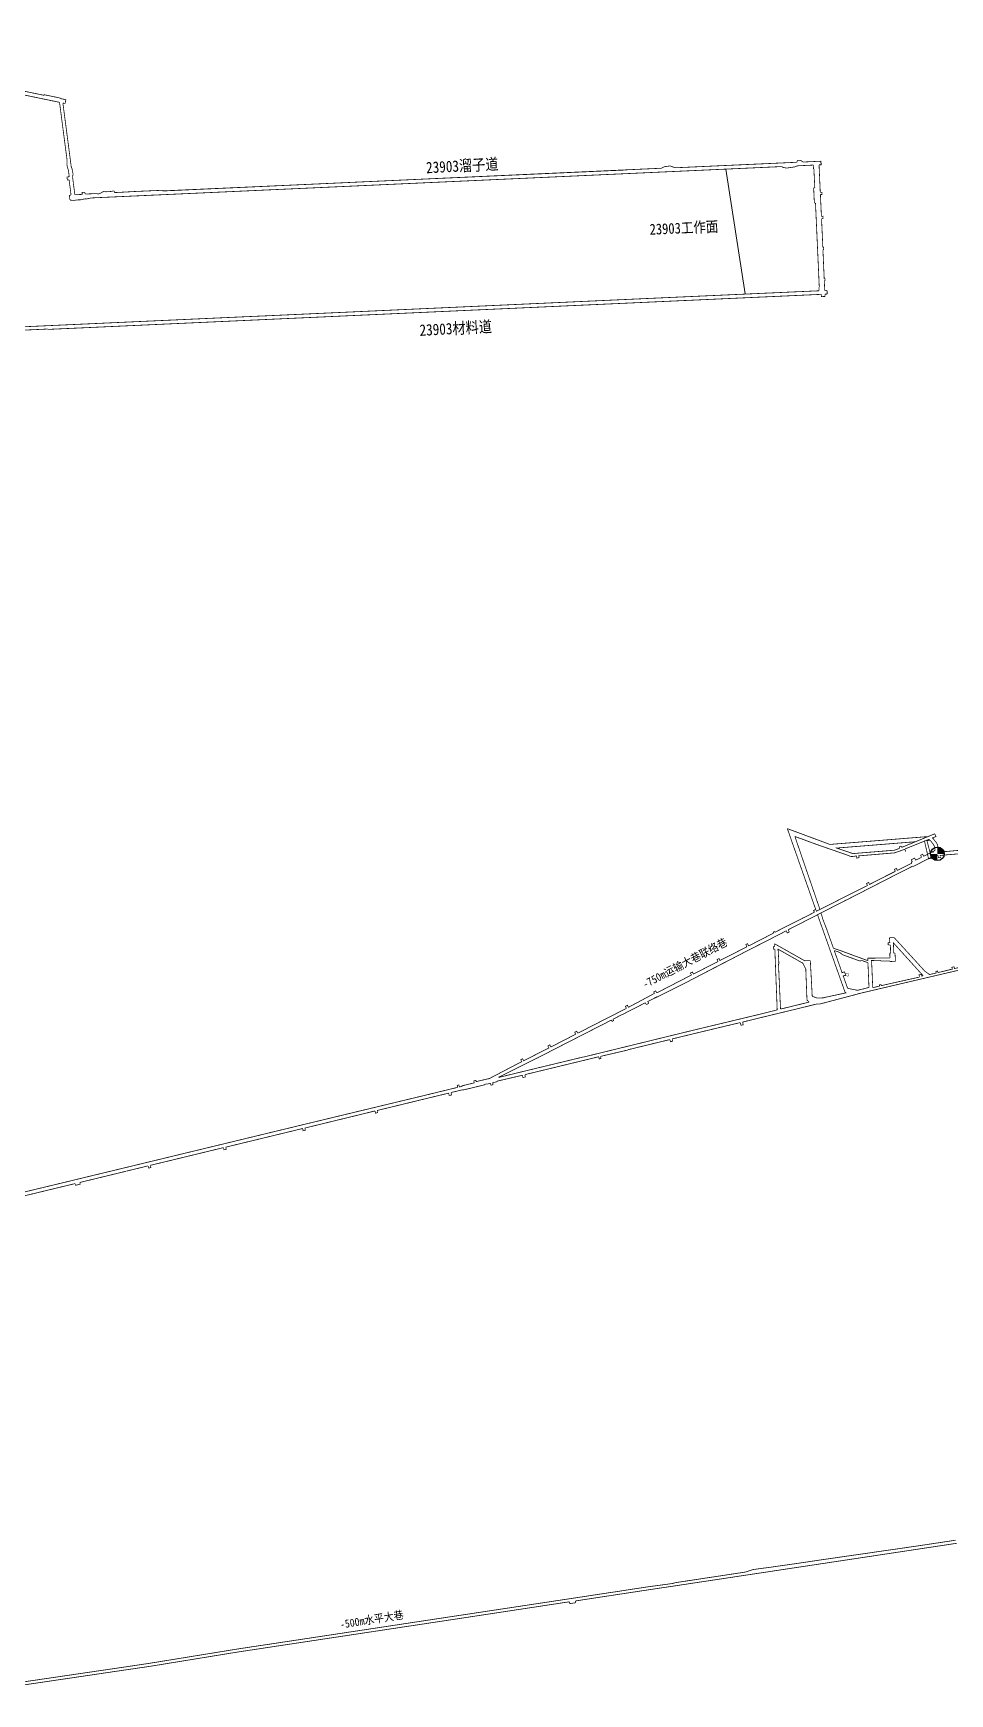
# Model space of a CAD drawing. Extents: x 39491721 to 39501025, y 3850790 to 3853755.
# Drawn here: x 39496080 to 39497289, y 3851542 to 3853733 of the extents above; entities that cross this region are included whole.
import ezdxf

# ---------------------------------------------------------------- set-up
doc = ezdxf.new("R2010")
doc.units = 0
doc.header["$MEASUREMENT"] = 0
doc.linetypes.add('ACAD_ISO03W100', pattern=[30, 12, -18])
for name, color, linetype in [('9煤煤巷', 7, 'Continuous'), ('岩巷', 7, 'Continuous'), ('岩巷道名', 7, 'Continuous'), ('巷道名称', 7, 'Continuous'), ('月末色框', 7, 'Continuous'), ('溜煤眼', 7, 'Continuous'), ('煤巷', 7, 'Continuous'), ('防尘', 7, 'ACAD_ISO03W100')]:
    doc.layers.add(name, color=color, linetype=linetype)
doc.layers.add('回采工作面ZSLK0900DCJ', color=7, linetype='Continuous', lineweight=0)
doc.layers.add('煤巷ZSLK0900DCJ', color=7, linetype='Continuous', lineweight=0)
doc.styles.add('HZ', font='', dxfattribs={"width": 0.8})
doc.styles.get("Standard").update_dxf_attribs({"font": ''})
doc.styles.get('HZ').set_extended_font_data('SimSun')
doc.styles.get('Standard').set_extended_font_data('SimSun')

msp = doc.modelspace()

# ---------------------------------------------------------------- hatches: boundary and pattern name
at = {"layer": '溜煤眼', "lineweight": 40}
h = msp.add_hatch(color=256, dxfattribs=at)
h.paths.add_polyline_path([(39497272.7, 3852659.3), (39497272.7, 3852650.3), (39497281.7, 3852650.3, 0.414214)])
h.paths.add_polyline_path([(39497272.7, 3852641.3), (39497272.7, 3852650.3), (39497263.7, 3852650.3, 0.414214)])

# ---------------------------------------------------------------- linework, layer by layer
at = {"layer": '9煤煤巷', "color": 24, "const_width": 1}
msp.add_lwpolyline([(39497098.1, 3852509.3), (39497105.1, 3852509.4)], dxfattribs=at)
at = {"layer": '9煤煤巷', "color": 7, "const_width": 1}
for points in [[(39496888.9, 3852451.3), (39496887.2, 3852454)], [(39496892.1, 3852453), (39496888.9, 3852451.3)], [(39496892.1, 3852453), (39496890.4, 3852455.7)]]:
    msp.add_lwpolyline(points, dxfattribs=at)
at = {"layer": '回采工作面ZSLK0900DCJ', "color": 18, "true_color": 0x000000}
msp.add_line((39496993.5, 3853554), (39497019.1, 3853389.3), dxfattribs=at)
at = {"layer": '岩巷', "color": 23}
for points, const_width in [([(39496121.1, 3853593.6), (39496114.8, 3853642.1)], 1), ([(39496125.4, 3853594), (39496119.2, 3853641.2)], 1), ([(39496124.8, 3853565.4), (39496121.1, 3853593.6)], 1), ([(39496130.3, 3853556.4), (39496125.4, 3853594.1)], 1), ([(39496126.5, 3853552.5), (39496125.2, 3853556.3), (39496124.5, 3853560), (39496124.7, 3853562.6), (39496124.8, 3853565.4)], 1), ([(39496127.6, 3853543.9), (39496126.5, 3853552.5)], 1), ([(39496132, 3853543.4), (39496132.3, 3853545.4), (39496132.6, 3853547.7), (39496131.9, 3853551.2), (39496131.3, 3853554.5), (39496130.3, 3853556.4)], 1), ([(39496127.6, 3853543.9), (39496124.6, 3853543.5), (39496125.1, 3853539.5), (39496127.4, 3853539.8)], 1), ([(39496130, 3853519.8), (39496127.4, 3853539.8)], 1), ([(39496135, 3853520.1), (39496132, 3853543.4)], 1), ([(39496386.6, 3853360.3), (39496356.6, 3853359)], 1), ([(39496387.2, 3853355.5), (39496356.8, 3853354.1)], 1), ([(39496042.3, 3853344.7), (39496098.9, 3853347.3)], 1), ([(39496042.5, 3853340.3), (39496099.1, 3853342.9)], 1), ([(39497260.5, 3852673.1), (39497130.8, 3852662.7), (39497082.3, 3852680.8), (39497074.8, 3852683.5)], 1), ([(39497074.8, 3852683.5), (39497112.2, 3852576.9)], 1), ([(39497091.7, 3852652.9), (39497084.7, 3852673.3)], 1), ([(39497084.7, 3852673.3), (39497084.9, 3852673.2)], 1), ([(39497084.9, 3852673.2), (39497115.9, 3852661.8)], 1), ([(39497229.1, 3852660.2), (39497268.6, 3852676.5)], 1), ([(39497265.9, 3852671.6), (39497267.9, 3852669.5), (39497269.3, 3852667.6), (39497271.1, 3852665.4), (39497272.6, 3852662.9), (39497275.1, 3852653.2)], 1), ([(39497266.2, 3852671.3), (39497271.4, 3852673.3)], 1), ([(39497117.8, 3852576.9), (39497091.7, 3852652.8)], 1), ([(39497115.9, 3852661.8), (39497154.9, 3852648.3)], 1), ([(39497130.1, 3852663), (39497130.1, 3852663)], 1), ([(39497138.5, 3852658.4), (39497161.3, 3852650.6)], 1), ([(39497139.6, 3852657.9), (39497244, 3852666.3)], 1), ([(39497161.3, 3852650.6), (39497169.6, 3852651.3)], 1), ([(39497168.9, 3852647.6), (39497216.4, 3852651.6), (39497229.8, 3852656.4)], 1), ([(39497169.5, 3852651.3), (39497216.2, 3852655.1), (39497222.9, 3852657.6)], 1), ([(39497224.9, 3852660.6), (39497222.5, 3852659.7)], 1), ([(39497222.5, 3852659.7), (39497223.2, 3852657.8)], 1), ([(39497225.6, 3852658.7), (39497224.9, 3852660.6)], 1), ([(39497225.5, 3852658.8), (39497229, 3852660.2)], 1), ([(39497229.9, 3852656.3), (39497230.9, 3852653.2)], 1), ([(39497230.1, 3852656.8), (39497261.5, 3852669.4)], 1), ([(39497251.7, 3852645.6), (39497250.6, 3852648.5), (39497253.3, 3852649.8), (39497254.5, 3852647.1)], 1), ([(39497251.7, 3852645.6), (39497250.6, 3852648.5), (39497253.3, 3852649.8), (39497254.5, 3852647.1)], 1), ([(39497254.5, 3852647.1), (39497270, 3852655)], 1), ([(39497258.8, 3852668), (39497262.9, 3852668.4)], 1.5), ([(39497261.3, 3852669.6), (39497263.8, 3852667.4), (39497265.2, 3852665.6), (39497267, 3852663.3), (39497268.4, 3852660.8), (39497269.7, 3852658.2), (39497269.3, 3852654.6)], 1), ([(39497154.6, 3852648.4), (39497156.1, 3852647.8), (39497157.1, 3852647.2), (39497158.1, 3852647.1), (39497159.1, 3852646.8), (39497161.6, 3852646.7)], 1), ([(39497161.7, 3852646.6), (39497165.8, 3852647.7)], 1), ([(39497168.9, 3852648.5), (39497169.4, 3852645.3), (39497166.3, 3852644.7), (39497165.7, 3852647.9)], 1), ([(39497219.9, 3852628.4), (39497218.6, 3852631.1), (39497216.1, 3852629.8), (39497217.2, 3852627.2)], 1), ([(39497218.5, 3852623.1), (39497240.4, 3852634.2)], 1), ([(39497219.9, 3852628.4), (39497238.9, 3852638)], 1), ([(39497238.1, 3852639.2), (39497239.5, 3852639.9), (39497238.2, 3852642.5), (39497242.7, 3852644.7), (39497244, 3852642), (39497251.7, 3852645.6)], 1), ([(39497238.2, 3852639.2), (39497238.8, 3852637.8)], 1), ([(39497240.5, 3852634.3), (39497240.9, 3852633.5)], 1), ([(39497240.8, 3852633.6), (39497269.3, 3852648.2)], 1), ([(39497217.2, 3852627.2), (39497183.1, 3852609.9), (39497182, 3852612.6), (39497179.3, 3852611.1), (39497180.4, 3852608.5), (39497151, 3852593.7)], 1), ([(39497218.5, 3852623.1), (39497152.8, 3852589.4)], 1), ([(39497216.9, 3852627.2), (39497194.5, 3852615.7)], 1), ([(39497152.8, 3852589.5), (39497075.9, 3852550.1)], 1), ([(39497151, 3852593.7), (39497112.7, 3852574.3)], 1), ([(39497095.8, 3852565.8), (39497060.7, 3852548)], 1), ([(39497110.5, 3852573.2), (39497095.6, 3852565.6)], 1), ([(39497096.6, 3852567), (39497096.6, 3852566.1)], 1), ([(39497113.4, 3852574.4), (39497112.2, 3852576.9), (39497109.4, 3852575.5), (39497110.6, 3852573.1)], 1), ([(39497114.6, 3852569.9), (39497116.7, 3852564)], 1), ([(39497116.7, 3852564), (39497151, 3852467.4), (39497152.6, 3852467.1)], 1), ([(39497121.9, 3852563.2), (39497119.1, 3852572.2)], 1), ([(39497135.6, 3852525.7), (39497126.4, 3852551.5), (39497121.9, 3852563.2)], 1), ([(39497167.7, 3852465.5), (39497662, 3852581.4)], 1), ([(39497056.6, 3852545.7), (39497042.9, 3852538.6)], 1), ([(39497073.5, 3852548.8), (39497049.9, 3852536.6)], 1), ([(39497056.6, 3852545.7), (39497056.1, 3852546.9), (39497057.8, 3852547.8), (39497058.5, 3852546.7)], 1), ([(39497060.7, 3852547.9), (39497058.4, 3852546.7)], 1), ([(39497073.4, 3852548.8), (39497062.7, 3852543.3)], 0.5), ([(39497075.9, 3852550.1), (39497077.2, 3852547.2), (39497074.6, 3852545.8), (39497073.4, 3852548.8)], 1), ([(39497019.9, 3852521.3), (39496961.9, 3852491.2)], 1), ([(39497004.4, 3852518.9), (39496985.5, 3852509.3)], 1), ([(39497017.8, 3852525.8), (39497004.4, 3852518.9)], 1), ([(39497021.3, 3852527.6), (39497017.8, 3852525.8)], 1), ([(39497049.9, 3852536.6), (39497019.8, 3852521.2)], 1), ([(39497025.5, 3852524.2), (39497019.9, 3852521.3)], 1), ([(39497021.4, 3852527.4), (39497020.1, 3852530.6), (39497022.3, 3852531.8), (39497023.7, 3852528.6)], 1), ([(39497042.9, 3852538.6), (39497023.6, 3852528.7)], 1), ([(39497040.2, 3852531.7), (39497025.5, 3852524.1)], 1), ([(39497055.9, 3852527.5), (39497058.1, 3852527.7)], 1), ([(39497056.1, 3852524.5), (39497058.2, 3852524.7)], 1), ([(39497056.2, 3852527.7), (39497056.4, 3852524.3)], 1), ([(39497098.3, 3852508.8), (39497058, 3852531.6)], 1), ([(39497058, 3852531.6), (39497058.1, 3852527.7)], 1), ([(39497061.4, 3852444.3), (39497058.3, 3852524.1)], 1), ([(39497095.1, 3852506), (39497061.8, 3852524.9)], 1), ([(39497062.6, 3852524.4), (39497063.7, 3852504.8)], 1), ([(39497181, 3852509.3), (39497165.4, 3852515), (39497142.9, 3852523.3), (39497135.6, 3852525.7)], 1), ([(39497181.1, 3852506.7), (39497173.3, 3852509.4), (39497170.3, 3852508.9), (39497163.6, 3852511.3), (39497151.9, 3852515.6), (39497147.2, 3852517.3), (39497144.2, 3852520), (39497141.4, 3852521.1), (39497136.6, 3852522.7)], 1), ([(39497147, 3852493.4), (39497136.6, 3852522.7)], 1), ([(39497210.6, 3852533), (39497207.7, 3852532.9)], 1), ([(39497207.7, 3852532.9), (39497207.8, 3852529.9)], 1), ([(39497207.7, 3852532.9), (39497207.8, 3852529.9)], 1), ([(39497207.8, 3852529.9), (39497210.7, 3852530)], 1), ([(39497209.5, 3852539.6), (39497209.8, 3852533.1)], 1), ([(39497216.1, 3852539.7), (39497209.6, 3852539.6)], 1), ([(39497210.7, 3852530), (39497211, 3852519.4), (39497209.6, 3852519.3)], 1), ([(39497209.9, 3852519.2), (39497210.1, 3852512.8)], 1), ([(39497214.5, 3852533), (39497254, 3852489.3)], 1), ([(39497214.6, 3852533.3), (39497215.2, 3852519.4), (39497217, 3852519.6)], 1), ([(39497262.8, 3852490.6), (39497255.8, 3852495.8), (39497216.1, 3852539.3), (39497216.1, 3852539.7)], 1), ([(39497216.8, 3852519.4), (39497217.4, 3852508.4)], 1), ([(39496970.6, 3852501.7), (39496950.9, 3852491.6)], 1), ([(39496997.2, 3852509.6), (39496968.3, 3852494.6)], 1), ([(39496985.8, 3852509.4), (39496984.7, 3852512), (39496982, 3852510.7), (39496983.2, 3852508.1), (39496969.2, 3852501)], 1), ([(39497065.8, 3852445.4), (39497063.1, 3852504.9), (39497063.8, 3852504.9)], 1), ([(39497099.3, 3852497.8), (39497094.7, 3852506.8)], 1), ([(39497099.1, 3852498), (39497100.7, 3852457.2), (39497103.5, 3852454.5)], 1), ([(39497124.6, 3852460.4), (39497114, 3852459.9), (39497107.6, 3852462.4), (39497105.1, 3852509.4)], 1), ([(39497180.8, 3852512.6), (39497210.1, 3852512.8)], 1), ([(39497180.8, 3852512.6), (39497181, 3852509.3)], 1), ([(39497181.1, 3852506.7), (39497182.5, 3852473.7)], 1), ([(39497185.2, 3852509.5), (39497197.8, 3852509.8)], 1), ([(39497187.4, 3852474.1), (39497185.9, 3852509.5)], 1), ([(39497197.8, 3852508.8), (39497210.3, 3852509)], 1), ([(39497197.9, 3852509.8), (39497197.9, 3852508.7)], 1), ([(39497210.3, 3852509), (39497210.4, 3852508.2)], 1), ([(39497210.4, 3852508.2), (39497217.4, 3852508.4)], 1), ([(39497373.7, 3852517.4), (39497358.3, 3852513.7), (39497357.9, 3852515.7), (39497356, 3852515.3), (39497356.2, 3852513.2), (39497340.7, 3852509.7), (39497340.1, 3852512.4), (39497336.6, 3852511.5), (39497337.2, 3852508.8), (39497323, 3852505.4), (39497309.8, 3852502.3), (39497309.2, 3852504.8), (39497305.8, 3852503.9), (39497306.5, 3852501.5), (39497295.3, 3852498.9), (39497294.7, 3852501.2), (39497291.7, 3852500.5), (39497292.5, 3852498.2), (39497279.6, 3852495), (39497273.5, 3852493.7), (39497273, 3852495.5), (39497270.7, 3852495.3), (39497271.1, 3852493), (39497262.4, 3852491)], 1), ([(39496946.4, 3852483), (39496899.3, 3852459.4)], 1), ([(39496948.5, 3852490.5), (39496902.6, 3852466.8)], 1), ([(39496961.9, 3852491.2), (39496946.1, 3852483)], 1), ([(39496950.9, 3852491.6), (39496949.7, 3852494.3), (39496946.9, 3852492.9), (39496948.3, 3852490.2)], 1), ([(39496950.9, 3852491.6), (39496949.7, 3852494.3), (39496946.9, 3852492.9), (39496948.3, 3852490.2)], 1), ([(39497146.5, 3852493.2), (39497150.1, 3852494.6), (39497151.7, 3852490.3), (39497147.8, 3852489)], 1), ([(39497182.7, 3852474.1), (39497175.3, 3852472.1), (39497167.2, 3852470.2), (39497154.3, 3852472.8), (39497148.5, 3852489.2)], 1), ([(39497151, 3852492.5), (39497155.6, 3852491.8), (39497154.9, 3852488.9), (39497149.6, 3852489.6)], 0.5), ([(39497196.5, 3852475.8), (39497187.3, 3852473.6)], 1), ([(39497196.6, 3852475.4), (39497196.2, 3852477.4), (39497198.2, 3852477.8), (39497198.7, 3852476)], 1), ([(39497249, 3852487.6), (39497207.7, 3852478.4), (39497198.6, 3852476.3)], 1), ([(39497249, 3852487.8), (39497248.5, 3852490.7), (39497251.5, 3852491.4), (39497252.2, 3852488.8), (39497254.1, 3852489.5)], 1), ([(39496887.4, 3852453.7), (39496857.5, 3852438.4)], 1), ([(39496887.7, 3852459.8), (39496865.1, 3852447.7)], 1), ([(39496899.9, 3852466.4), (39496887.7, 3852459.8)], 1), ([(39496903.2, 3852461.8), (39496890.6, 3852455.3)], 1), ([(39496902.4, 3852466.7), (39496901.2, 3852469.5), (39496898.6, 3852468), (39496899.3, 3852466.4)], 1), ([(39497103.8, 3852454.7), (39497065.8, 3852445.4)], 1), ([(39497168.4, 3852465.5), (39497117.6, 3852452.1), (39497113.4, 3852452.1)], 1), ([(39497152.5, 3852466.9), (39497121.9, 3852460.3)], 1), ([(39496834.1, 3852431.9), (39496798.3, 3852413.5)], 1), ([(39496855.5, 3852442.8), (39496834.1, 3852431.8)], 1), ([(39496842.9, 3852431), (39496836, 3852427.5)], 1), ([(39496844.8, 3852432), (39496845.5, 3852430.1), (39496843.7, 3852429.1), (39496842.9, 3852431)], 1), ([(39496857.6, 3852438.6), (39496844.8, 3852432)], 1), ([(39496862.5, 3852446.4), (39496855.5, 3852442.8)], 1), ([(39496865.1, 3852447.7), (39496863.9, 3852450.5), (39496861.3, 3852449), (39496862.5, 3852446.4)], 1), ([(39497038.1, 3852438.5), (39496992.3, 3852427.5)], 1), ([(39497041.2, 3852434.5), (39497015.6, 3852428.2)], 1), ([(39497061.4, 3852444.3), (39497038.1, 3852438.5)], 1), ([(39497081.7, 3852444.3), (39497041.2, 3852434.5)], 1), ([(39497113.9, 3852452.2), (39497081.5, 3852444.2)], 1), ([(39496795.6, 3852412.2), (39496787, 3852407.8)], 1), ([(39496836.1, 3852427.5), (39496788.9, 3852403.4)], 1), ([(39496798.3, 3852413.5), (39496797, 3852416.3), (39496794.3, 3852414.8), (39496795.6, 3852412.2)], 1), ([(39496953.1, 3852418.1), (39496892.9, 3852403.4)], 1), ([(39496952.5, 3852413.2), (39496922.8, 3852406)], 1), ([(39496991.7, 3852422.6), (39496952.5, 3852413.2)], 1), ([(39496992.3, 3852427.5), (39496953.1, 3852418.1)], 1), ([(39497012.6, 3852427.6), (39496991.7, 3852422.6)], 1), ([(39497015.8, 3852428.4), (39497016.6, 3852424.7), (39497013.6, 3852424.1), (39497012.6, 3852427.5)], 1), ([(39496787.1, 3852407.8), (39496762.9, 3852395.4), (39496761.6, 3852398.2), (39496759, 3852396.8), (39496760.2, 3852394), (39496742.3, 3852385)], 1), ([(39496789.1, 3852403.5), (39496744.5, 3852380.6)], 1), ([(39496893.4, 3852403.5), (39496806.4, 3852382.2)], 1), ([(39496864.4, 3852391.4), (39496828.4, 3852383)], 1), ([(39496919.9, 3852405.2), (39496864.4, 3852391.7)], 1), ([(39496922.9, 3852405.9), (39496923.5, 3852403.1), (39496920.5, 3852402.3), (39496919.9, 3852405.2)], 1), ([(39496733.8, 3852364.9), (39496694.5, 3852355.3)], 1), ([(39496744.7, 3852380.7), (39496694.8, 3852355.9)], 1), ([(39496742.5, 3852385.1), (39496726.9, 3852377.2), (39496725.6, 3852379.9), (39496723.2, 3852378.6), (39496724.4, 3852376), (39496696.4, 3852361.4)], 1), ([(39496826, 3852382.5), (39496728.7, 3852358.9)], 1), ([(39496806.4, 3852382.4), (39496733.5, 3852364.8)], 1), ([(39496828.4, 3852383.1), (39496828.9, 3852380.2), (39496826.6, 3852379.6), (39496826, 3852382.6)], 1), ([(39496642.2, 3852342.6), (39496641.5, 3852345.3), (39496639.3, 3852344.8), (39496639.9, 3852342.1)], 1), ([(39496661.8, 3852348), (39496645.9, 3852344.2), (39496646.1, 3852343.5), (39496642.2, 3852342.6)], 1), ([(39496646.1, 3852343.5), (39496642.2, 3852342.6)], 1), ([(39496675.9, 3852345.6), (39496675.7, 3852345.5), (39496647.1, 3852338.6)], 1), ([(39496664.1, 3852351.4), (39496661.2, 3852350.7)], 1), ([(39496661.2, 3852350.7), (39496661.8, 3852348)], 1), ([(39496664, 3852351.7), (39496664.5, 3852349.3)], 1), ([(39496681.6, 3852353.8), (39496664.5, 3852349.7)], 1), ([(39496678.6, 3852346.7), (39496675.5, 3852346.1), (39496675.7, 3852345.3)], 1), ([(39496692, 3852349.6), (39496686.2, 3852348.2), (39496686.6, 3852345.7), (39496683.8, 3852344.9), (39496683.2, 3852347.5), (39496678.7, 3852346.4)], 1), ([(39496696.4, 3852361.4), (39496680.5, 3852353.1)], 1), ([(39496725.5, 3852358.1), (39496691.6, 3852350.2)], 1), ([(39496691.8, 3852350.3), (39496692, 3852349.3)], 1), ([(39496694.5, 3852354.6), (39496694.4, 3852356.5)], 1), ([(39496728.7, 3852358.9), (39496729.2, 3852356), (39496726, 3852355), (39496725.4, 3852358.1)], 1), ([(39496588.5, 3852329.6), (39496514.6, 3852311.8)], 1), ([(39496589.8, 3852325.2), (39496533.8, 3852311.6)], 1), ([(39496639.9, 3852342.1), (39496578.2, 3852327.1)], 1), ([(39496628.1, 3852334.5), (39496578.9, 3852322.6)], 1), ([(39496631.2, 3852335.3), (39496631.8, 3852332), (39496628.7, 3852331.5), (39496628.1, 3852334.5)], 1), ([(39496647.3, 3852339.1), (39496631.2, 3852335.3)], 1), ([(39496646.9, 3852339.5), (39496647.4, 3852338.2)], 1), ([(39496514.5, 3852311.8), (39496434.1, 3852292.4)], 1), ([(39496515.5, 3852307.2), (39496438.4, 3852288.4)], 1), ([(39496530.9, 3852311), (39496515.5, 3852307.2)], 1), ([(39496533.8, 3852311.6), (39496534.2, 3852308.7), (39496531.5, 3852308.1), (39496530.9, 3852311)], 1), ([(39496434.1, 3852292.4), (39496273.7, 3852253.6)], 1), ([(39496435.5, 3852287.8), (39496334.1, 3852263.2)], 1), ([(39496438.4, 3852288.5), (39496439, 3852285.5), (39496436, 3852284.8), (39496435.5, 3852287.8)], 1), ([(39496331.1, 3852262.6), (39496274.7, 3852248.9)], 1), ([(39496334.1, 3852263.2), (39496334.7, 3852260.3), (39496331.7, 3852259.7), (39496331.1, 3852262.6)], 1), ([(39496201.8, 3852236.2), (39496129.8, 3852218.8)], 1), ([(39496274.6, 3852253.8), (39496201.8, 3852236.2)], 1), ([(39496231.7, 3852238.5), (39496202.8, 3852231.5)], 1), ([(39496234.6, 3852239), (39496235.2, 3852236.2), (39496232.3, 3852235.5), (39496231.7, 3852238.4)], 1), ([(39496276, 3852249.2), (39496234.6, 3852239.2)], 1), ([(39496129.9, 3852218.8), (39496049.8, 3852199.5)], 1), ([(39496135.3, 3852215.1), (39496050.9, 3852194.7)], 1), ([(39496141.6, 3852216.6), (39496142.1, 3852214.4), (39496135.9, 3852212.8), (39496135.3, 3852215.1)], 1), ([(39496202.6, 3852231.4), (39496141.6, 3852216.6)], 1), ([(39496927.2, 3851684.3), (39497298.3, 3851740.4)], 1), ([(39497029.3, 3851705.7), (39497057, 3851709.4), (39497082.2, 3851713), (39497122.7, 3851719), (39497246.7, 3851736.9), (39497296.9, 3851744.5)], 1), ([(39496920.1, 3851686.9), (39496906.2, 3851685)], 1), ([(39496923.4, 3851687.4), (39496920.1, 3851686.9)], 1), ([(39496927.6, 3851688.5), (39496923.4, 3851687.4)], 1), ([(39497019.4, 3851702.4), (39496927.6, 3851688.5)], 1), ([(39496961.3, 3851693.6), (39496940, 3851690.3)], 1), ([(39496987.7, 3851697.6), (39496965.2, 3851694.2)], 1), ([(39496996.8, 3851699), (39496991.9, 3851698.2)], 1), ([(39497014.2, 3851701.6), (39497000.7, 3851699.6)], 1), ([(39497029.3, 3851705.7), (39497019.4, 3851702.4)], 1), ([(39496787.6, 3851667.2), (39496646.8, 3851645.9)], 1), ([(39496828.3, 3851673.4), (39496787.6, 3851667.2)], 1), ([(39496795.3, 3851664.3), (39496829.1, 3851669.5)], 1), ([(39496795.3, 3851664.3), (39496795.7, 3851661.9)], 1), ([(39496840, 3851675.2), (39496828.3, 3851673.4)], 1), ([(39496840.7, 3851671.2), (39496829.1, 3851669.5)], 1), ([(39496845, 3851675.9), (39496840, 3851675.2)], 1), ([(39496840.7, 3851671.2), (39496843.7, 3851671.7)], 1), ([(39496848.8, 3851672.5), (39496843.7, 3851671.7)], 1), ([(39496872.8, 3851680.2), (39496845, 3851675.9)], 1), ([(39496848.8, 3851672.5), (39496905.7, 3851681.1)], 1), ([(39496892.2, 3851683.1), (39496872.8, 3851680.2)], 1), ([(39496906.2, 3851685), (39496892.2, 3851683.1)], 1), ([(39496901.8, 3851680.5), (39496901.6, 3851680.5)], 1), ([(39496905.7, 3851681.1), (39496923.1, 3851683.7)], 1), ([(39496927.2, 3851684.3), (39496923.1, 3851683.7)], 1), ([(39496350.5, 3851597), (39496350.6, 3851597), (39496647.4, 3851641.9)], 1), ([(39496646.8, 3851645.9), (39496536.6, 3851629.2)], 1), ([(39496647.4, 3851641.9), (39496787.3, 3851663.2)], 1), ([(39496787.3, 3851663.1), (39496787.8, 3851660.6)], 1), ([(39496787.7, 3851660.7), (39496795.7, 3851662)], 1), ([(39496536.6, 3851629.2), (39496390.8, 3851607.1)], 1), ([(39496190.6, 3851575.6), (39496234.1, 3851582.1), (39496352.2, 3851601.3)], 1), ([(39496390.8, 3851607.1), (39496352.2, 3851601.3)], 1), ([(39496191.1, 3851571.7), (39496234.7, 3851578.1), (39496350.6, 3851597)], 1), ([(39495989.5, 3851542.3), (39496037.7, 3851549), (39496191.1, 3851571.7)], 1), ([(39496053.3, 3851555.4), (39496119.8, 3851565.2)], 1), ([(39496119.8, 3851565.2), (39496190.6, 3851575.6)], 1)]:
    msp.add_lwpolyline(points, dxfattribs=dict(at, const_width=const_width))
at = {"layer": '月末色框', "const_width": 0.75}
msp.add_lwpolyline([(39497276.7, 3852648.1), (39497276.9, 3852645.3), (39497273.9, 3852645.1), (39497273.7, 3852648.3), (39497269.2, 3852648.1)], dxfattribs=at)
at = {"layer": '溜煤眼', "color": 7}
msp.add_lwpolyline([(39497273.2, 3852653.6), (39497274.3, 3852651)], dxfattribs=at)
msp.add_circle((39497272.7, 3852650.3), 9, dxfattribs=at)
at = {"layer": '煤巷', "color": 7, "const_width": 1}
for points in [[(39495700.2, 3853728.2), (39496114.8, 3853642.1)], [(39495701.2, 3853732.8), (39496094.2, 3853651.4)], [(39496094.2, 3853651.4), (39496094.3, 3853652.2)], [(39496094.2, 3853651.8), (39496094.2, 3853651.4)], [(39496094.3, 3853652.2), (39496115.9, 3853647.7)], [(39496115.8, 3853647.1), (39496115.9, 3853647.7)], [(39496123.2, 3853645.6), (39496115.8, 3853647.1)], [(39496119.2, 3853641.2), (39496122.2, 3853640.6)], [(39496122.2, 3853640.6), (39496123.2, 3853645.6)], [(39496310.4, 3853527.8), (39496908.3, 3853555.1)], [(39496310.6, 3853522.9), (39497067.2, 3853557.3)], [(39496907.9, 3853554.9), (39496911.1, 3853556.3), (39496912.5, 3853557.2), (39496915.6, 3853557.5), (39496917.6, 3853557.8), (39496920.3, 3853558.2), (39496922.5, 3853557.4), (39496926.5, 3853555.7)], [(39497088.1, 3853558.3), (39497085.7, 3853557.4), (39497085.4, 3853557.1), (39497083.9, 3853556.8), (39497082.2, 3853556.5), (39497079.9, 3853556.3), (39497076, 3853555.6), (39497073.5, 3853555.4), (39497072.6, 3853555.5), (39497071.9, 3853555.7), (39497071.4, 3853555.8), (39497069.4, 3853556.1), (39497067.2, 3853557.3)], [(39497109.1, 3853559.3), (39497088.1, 3853558.3)], [(39497109.3, 3853554.3), (39497109.1, 3853559.3)], [(39497109.3, 3853554.3), (39497109.8, 3853554.3)], [(39497111, 3853529.3), (39497109.8, 3853554.3)], [(39497119.2, 3853559.7), (39497116.6, 3853559.6)], [(39497116.6, 3853559.6), (39497118.2, 3853523.3)], [(39496251.2, 3853525.1), (39496310.4, 3853527.8)], [(39497109.5, 3853529.2), (39497111, 3853529.3)], [(39497110.4, 3853509.3), (39497109.5, 3853529.2)], [(39496130, 3853519.8), (39496129.4, 3853519.8), (39496128.6, 3853519.4), (39496127.6, 3853519.1), (39496128.1, 3853516.9), (39496128.2, 3853514.2), (39496128.7, 3853514.2)], [(39496128.7, 3853514.2), (39496129.1, 3853513)], [(39496134.5, 3853512.6), (39496129.1, 3853513)], [(39496134.5, 3853512.6), (39496136.7, 3853513.2), (39496139.6, 3853513.4), (39496143.6, 3853513.5), (39496144.4, 3853513.8), (39496146.6, 3853514.4), (39496149.3, 3853514.8), (39496150.6, 3853514.6), (39496156.5, 3853515.9)], [(39496213.6, 3853524.4), (39496203.3, 3853523.8), (39496192, 3853523.2), (39496187.6, 3853523), (39496186.8, 3853524.8), (39496186.2, 3853525.2), (39496182.9, 3853524.5), (39496179.7, 3853524.2), (39496176, 3853524), (39496173.2, 3853524.4), (39496170.7, 3853523.4), (39496169, 3853522.3), (39496167.4, 3853521.5), (39496165.4, 3853521.2), (39496163.9, 3853521.7), (39496156.8, 3853521.4), (39496149.6, 3853521.1), (39496148.5, 3853521.8), (39496147.7, 3853523.3), (39496144.6, 3853523.2), (39496144.7, 3853520.6), (39496135, 3853520.1)], [(39496156.5, 3853515.9), (39496310.6, 3853522.9)], [(39496213.6, 3853524.4), (39496250.4, 3853526), (39496251.2, 3853525.1)], [(39497110.4, 3853509.3), (39497111.9, 3853509.3)], [(39497116.9, 3853398.4), (39497111.9, 3853509.3)], [(39497118.4, 3853520.4), (39497120.5, 3853520.5), (39497120.3, 3853523.4), (39497118.2, 3853523.3)], [(39497118.4, 3853520.4), (39497119.7, 3853491.7)], [(39497119.9, 3853488.5), (39497121.6, 3853450.8)], [(39497121.7, 3853447.8), (39497122.8, 3853447.8), (39497122.7, 3853450.8), (39497121.6, 3853450.8)], [(39497121.7, 3853447.8), (39497122.4, 3853433.2)], [(39497121.7, 3853447.7), (39497123.4, 3853409.4)], [(39497116.4, 3853398.4), (39497116.9, 3853398.4)], [(39497116.6, 3853393.4), (39497116.4, 3853398.4)], [(39497123.5, 3853406.8), (39497124.5, 3853406.8), (39497124.4, 3853409.4), (39497123.4, 3853409.4)], [(39497123.5, 3853406.8), (39497124.1, 3853393.8)], [(39496386.6, 3853360.3), (39496900.9, 3853383.7)], [(39496387.2, 3853355.5), (39496901.1, 3853378.8)], [(39497119.7, 3853388.7), (39496901.1, 3853378.8)], [(39497119.7, 3853388.7), (39497119.8, 3853385.7), (39497124.5, 3853385.9), (39497124.4, 3853388.9)], [(39497124.1, 3853393.8), (39497127.2, 3853393.9)], [(39497124.4, 3853388.9), (39497127.4, 3853389)], [(39497127.4, 3853389), (39497127.2, 3853393.9)], [(39496098.9, 3853347.3), (39496356.6, 3853359)], [(39496099.1, 3853342.4), (39496356.8, 3853354.1)], [(39496099.1, 3853342.9), (39496099.1, 3853342.4)], [(39497260, 3852648.3), (39497255.5, 3852667.9)], [(39497263.1, 3852651.7), (39497258.8, 3852668.2)], [(39497268.4, 3852652.7), (39497263.2, 3852652.3)], [(39497309.2, 3852655.6), (39497275.2, 3852652.6)], [(39497309.6, 3852651), (39497275.6, 3852648.2)], [(39497264.1, 3852647.8), (39497264.8, 3852644.6), (39497261, 3852643.7), (39497260, 3852648.3)], [(39497269.3, 3852648.2), (39497264.1, 3852647.8)]]:
    msp.add_lwpolyline(points, dxfattribs=at)
at = {"layer": '煤巷', "color": 7, "const_width": 1, "elevation": 0}
for points in [[(39496926.5, 3853555.7), (39497087.2, 3853563)], [(39497087.2, 3853563), (39497088.3, 3853565.6), (39497092.2, 3853565.6), (39497095.5, 3853563.3)], [(39497095.5, 3853563.3), (39497119, 3853564.4)], [(39497119, 3853564.4), (39497119.2, 3853559.7)], [(39497119.9, 3853488.5), (39497121.9, 3853488.6), (39497121.7, 3853491.8), (39497119.7, 3853491.7)], [(39496900.9, 3853383.7), (39497116.6, 3853393.4)]]:
    msp.add_lwpolyline(points, dxfattribs=at)
at = {"layer": '煤巷', "color": 23, "const_width": 1}
msp.add_lwpolyline([(39497270.9, 3852673.1), (39497268.9, 3852677.1)], dxfattribs=at)
at = {"layer": '煤巷ZSLK0900DCJ', "color": 7, "linetype": 'Continuous', "lineweight": 15}
for p, q in [((39496310.4, 3853527.8), (39496858.3, 3853552.7)), ((39497119.2, 3853559.7), (39497116.6, 3853559.6)), ((39497119, 3853564.4), (39497119.2, 3853559.7)), ((39496251.2, 3853525.1), (39496310.4, 3853527.8))]:
    msp.add_line(p, q, dxfattribs=at)

# ---------------------------------------------------------------- texts
at = {"layer": '岩巷道名', "color": 7, "style": 'HZ', "width": 0.9}
msp.add_text('-500m水平大巷', height=10.62, rotation=9.0444, dxfattribs=at).set_placement((39496485.6, 3851627.8))
at = {"layer": '巷道名称', "color": 7, "style": 'HZ', "width": 0.9}
msp.add_text('-750m运输大巷联络巷', height=10.625, rotation=27.7293, dxfattribs=at).set_placement((39496887.2, 3852472.5))
at = {"layer": '防尘', "color": 5, "linetype": 'Continuous', "width": 0.85}
for s, height, rotation, p in [('23903溜子道', 15, 3.096, (39496598.7, 3853548.4)), ('23903工作面', 14.26, 2.553, (39496893.4, 3853467.3)), ('23903材料道', 15, 3.096, (39496590.1, 3853333.8))]:
    msp.add_text(s, height=height, rotation=rotation, dxfattribs=at).set_placement(p)

doc.saveas('drawing.dxf')
